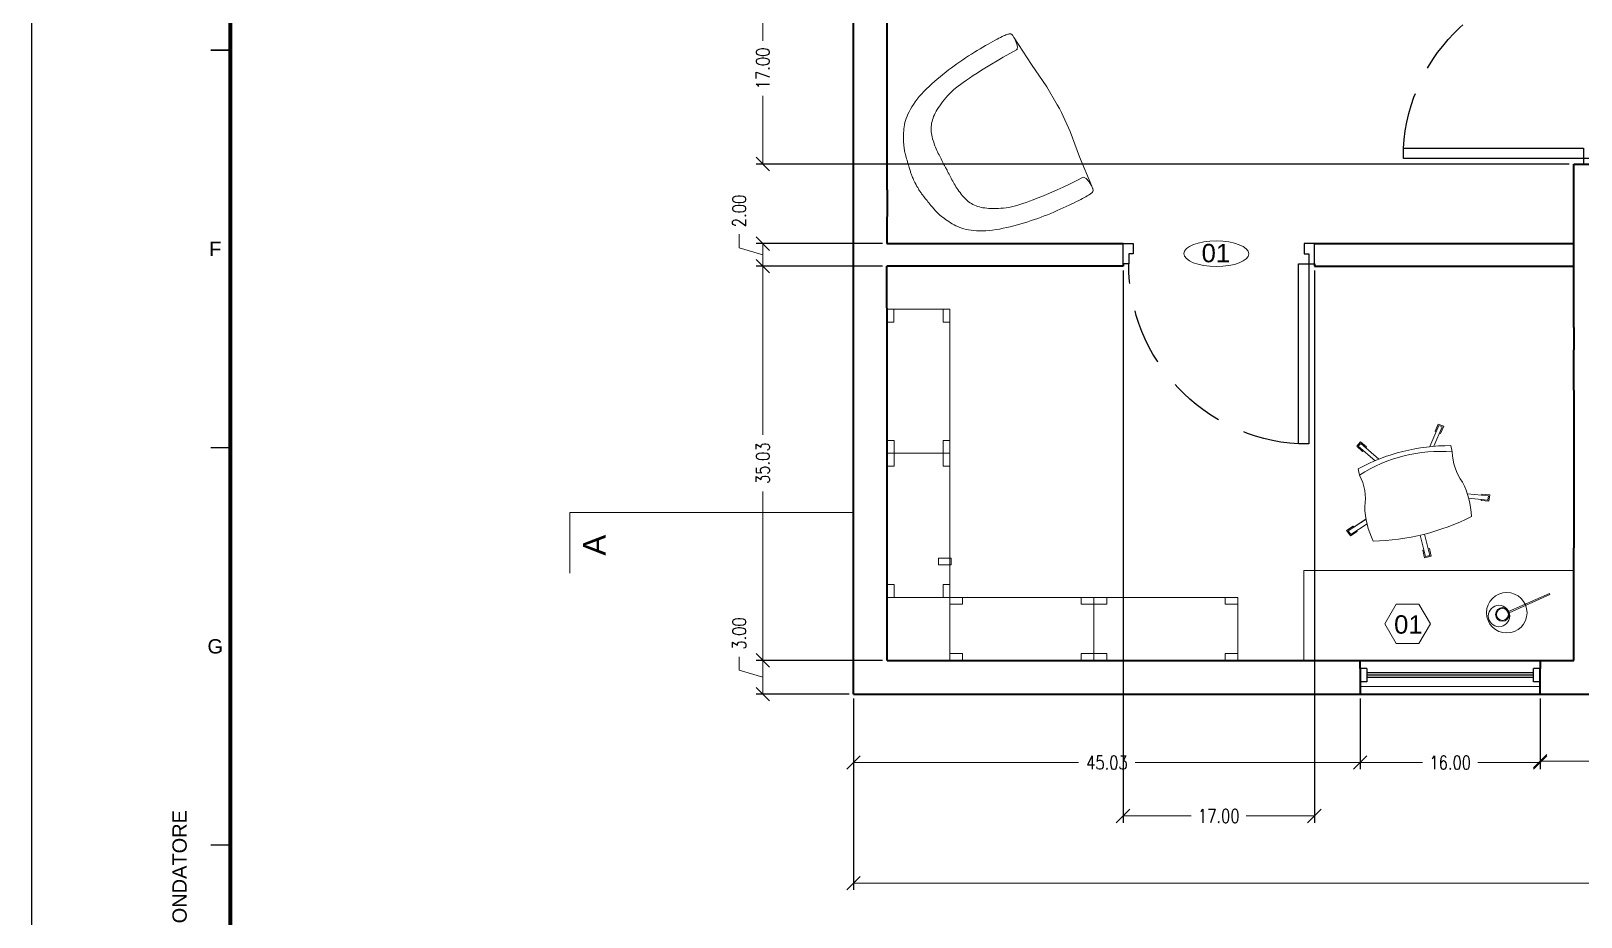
# Paper-space layout 'A000' of a CAD drawing. Header units: metres, sheet in millimetres. Extents: x -6 to 588, y -18 to 402.
# Drawn here: x -5.9 to 131.9, y 124.1 to 202.9 of the extents above; entities that cross this region are included whole.
import ezdxf
from ezdxf.enums import TextEntityAlignment as Align

# ---------------------------------------------------------------- set-up
doc = ezdxf.new("R2010")
doc.units = ezdxf.units.M
doc.header["$MEASUREMENT"] = 0
doc.linetypes.add('HIDDEN', pattern=[0.375, 0.25, -0.125])
doc.layers.get('DEFPOINTS').update_dxf_attribs({"color": 210})
for name, color, linetype, lineweight in [('A-ANNO-DIMS', 3, 'Continuous', 18), ('A-ANNO-SYMB', 3, 'Continuous', 18), ('A-ANNO-TEXT', 3, 'Continuous', 18), ('A-DOOR-FULL', 4, 'Continuous', 25), ('A-FURN', 8, 'Continuous', 18), ('A-GLAZ-FULL', 4, 'Continuous', 25), ('A-WALL-FULL-EXTR', 7, 'Continuous', 35), ('A-WALL-FULL-INTR', 7, 'Continuous', 35)]:
    doc.layers.add(name, color=color, linetype=linetype, lineweight=lineweight)
doc.layers.add('G-ANNO-NPLT', color=210, linetype='Continuous', plot=False)
doc.layers.add('G-ANNO-TEXT', color=3, linetype='Continuous')
doc.layers.add('G-ANNO-TTLB', color=3, linetype='Continuous')
doc.styles.add('ARIAL', font='arial.ttf')
doc.styles.add('E-ROMANS', font='romans.shx', dxfattribs={"width": 0.8})
doc.styles.get("Standard").update_dxf_attribs({"font": 'arial.ttf'})
doc.dimstyles.new('E-0100_ARW_18', dxfattribs={"dimscale": 0.001, "dimtxt": 180, "dimasz": 180, "dimexe": 90, "dimexo": 60, "dimgap": 90, "dimtad": 0, "dimzin": 0, "dimdsep": 46, "dimtxsty": 'E-ROMANS', "dimblk": 'OPEN90', "dimcen": 90, "dimclrd": 256, "dimclre": 256, "dimclrt": 256, "dimadec": 0, "dimazin": 0, "dimtfac": 1, "dimtmove": 1, "dimatfit": 3, "dimldrblk": 'OPEN90', "dimfxl": 1, "dimtfill": 1, "dimtolj": 1, "dimtzin": 0, "dimarcsym": 0})

# ---------------------------------------------------------------- blocks, each defined once
blk = doc.blocks.new('A1_GRID_LAYOUT')
at = {"layer": 'G-ANNO-NPLT', "const_width": 0.18}
blk.add_lwpolyline([(0, 0), (0, 594)], dxfattribs=at)
at = {"layer": 'G-ANNO-TTLB', "const_width": 0.5, "flags": 128}
blk.add_lwpolyline([(25, 584), (25, 10), (831, 10), (831, 584)], close=True, dxfattribs=at)
at = {"layer": 'G-ANNO-TTLB', "const_width": 0.18, "flags": 128}
for points in [[(25, 310), (22.5, 310)], [(25, 260), (22.5, 260)], [(25, 210), (22.5, 210)]]:
    blk.add_lwpolyline(points, dxfattribs=at)
at = {"layer": 'G-ANNO-TEXT', "style": 'ARIAL'}
for s, p in [('F', (23.09, 285)), ('G', (23.09, 235))]:
    blk.add_text(s, height=1.8, dxfattribs=at).set_placement(p, align=Align.MIDDLE_CENTER)
at = {"layer": 'G-ANNO-TEXT', "insert": (17.7, 9.95), "char_height": 1.8, "attachment_point": 1, "rotation": 90, "style": 'ARIAL'}
blk.add_mtext_dynamic_manual_height_columns('DIRECTORY: C:\\\\USERS\\\\GIULIA\\\\DESKTOP\\\\PROF FERRARA\\\\MO-S_3\\\\STAMPA\\\\PIANTAPROSPETTI.DWG | PLOTTED ON: 11/04/2017 03:56:14 | BY USER: GIULIA MONDATORE', width=412.209, gutter_width=9, heights=[0], dxfattribs=at)
blk = doc.blocks.new('DOOR-80')
for points in [[(-0.07, 0.89), (-0.07, 0.09), (-0.025, 0.09), (-0.025, 0.89), (-0.07, 0.89)], [(-0.825, 0.09), (-0.85, 0.09), (-0.85, 0), (-0.805, 0), (-0.805, 0.045), (-0.825, 0.045), (-0.825, 0.09)], [(-0.025, 0.09), (0, 0.09), (0, 0), (-0.045, 0), (-0.045, 0.045), (-0.025, 0.045), (-0.025, 0.09)]]:
    blk.add_lwpolyline(points)
at = {"linetype": 'HIDDEN'}
blk.add_arc((-0.0227, 0.0891), 0.8023, 93.38109, 179.93414, dxfattribs=at)
blk = doc.blocks.new('_Oblique')
at = {"color": 0, "linetype": 'ByBlock', "lineweight": -2}
blk.add_line((-0.5, -0.5), (0.5, 0.5), dxfattribs=at)
blk = doc.blocks.new('*D47')
at = {"layer": 'A-ANNO-DIMS', "lineweight": -2, "transparency": 16777216}
for p, q in [((128.26, 143.54), (128.26, 137.38)), ((163.12, 143.54), (163.12, 137.38))]:
    blk.add_line(p, q, dxfattribs=at)
at = {"layer": 'A-ANNO-DIMS', "transparency": 16777216}
for p, q in [((128.26, 137.98), (143.17, 137.98)), ((163.12, 137.98), (148.21, 137.98))]:
    blk.add_line(p, q, dxfattribs=at)
at = {"layer": 'DEFPOINTS', "color": 0, "transparency": 16777216}
for p in [(128.26, 143.94), (163.12, 143.94), (128.26, 137.98)]:
    blk.add_point(p, dxfattribs=at)
at = {"layer": 'A-ANNO-DIMS', "transparency": 16777216, "xscale": 1.2, "yscale": 1.2, "zscale": 1.2, "rotation": 180}
blk.add_blockref('_Oblique', (128.26, 137.98), dxfattribs=at)
at = {"layer": 'A-ANNO-DIMS', "transparency": 16777216, "xscale": 1.2, "yscale": 1.2, "zscale": 1.2}
blk.add_blockref('_Oblique', (163.12, 137.98), dxfattribs=at)
at = {"layer": 'A-ANNO-DIMS', "transparency": 16777216, "insert": (145.69, 137.98), "char_height": 1.2, "attachment_point": 5, "style": 'E-ROMANS', "bg_fill": 3, "box_fill_scale": 1.25, "bg_fill_color": 256, "bg_fill_true_color": 13158600, "bg_fill_transparency": 0}
blk.add_mtext('\\A1;34.85', dxfattribs=at)
blk = doc.blocks.new('_Open90')
at = {"color": 0, "linetype": 'ByBlock', "lineweight": -2}
for p, q in [((0, 0), (-1, 0)), ((-0.5, 0.5), (0, 0)), ((0, 0), (-0.5, -0.5))]:
    blk.add_line(p, q, dxfattribs=at)
blk = doc.blocks.new('*D48')
at = {"layer": 'A-ANNO-DIMS', "lineweight": -2, "transparency": 16777216}
for p, q in [((112.26, 143.54), (112.26, 137.26)), ((128.26, 143.54), (128.26, 137.26))]:
    blk.add_line(p, q, dxfattribs=at)
at = {"layer": 'A-ANNO-DIMS', "transparency": 16777216}
for p, q in [((112.26, 137.86), (117.81, 137.86)), ((128.26, 137.86), (122.72, 137.86))]:
    blk.add_line(p, q, dxfattribs=at)
at = {"layer": 'DEFPOINTS', "color": 0, "transparency": 16777216}
for p in [(112.26, 143.94), (128.26, 143.94), (112.26, 137.86)]:
    blk.add_point(p, dxfattribs=at)
at = {"layer": 'A-ANNO-DIMS', "transparency": 16777216, "xscale": 1.2, "yscale": 1.2, "zscale": 1.2, "rotation": 180}
blk.add_blockref('_Oblique', (112.26, 137.86), dxfattribs=at)
at = {"layer": 'A-ANNO-DIMS', "transparency": 16777216, "xscale": 1.2, "yscale": 1.2, "zscale": 1.2}
blk.add_blockref('_Oblique', (128.26, 137.86), dxfattribs=at)
at = {"layer": 'A-ANNO-DIMS', "transparency": 16777216, "insert": (120.26, 137.86), "char_height": 1.2, "attachment_point": 5, "style": 'E-ROMANS', "bg_fill": 3, "box_fill_scale": 1.25, "bg_fill_color": 256, "bg_fill_true_color": 13158600, "bg_fill_transparency": 0}
blk.add_mtext('\\A1;16.00', dxfattribs=at)
blk = doc.blocks.new('*D49')
at = {"layer": 'A-ANNO-DIMS', "lineweight": -2, "transparency": 16777216}
for p, q in [((67.24, 143.54), (67.24, 137.26)), ((112.26, 143.54), (112.26, 137.26))]:
    blk.add_line(p, q, dxfattribs=at)
at = {"layer": 'A-ANNO-DIMS', "transparency": 16777216}
for p, q in [((67.24, 137.86), (87.23, 137.86)), ((112.26, 137.86), (92.27, 137.86))]:
    blk.add_line(p, q, dxfattribs=at)
at = {"layer": 'DEFPOINTS', "color": 0, "transparency": 16777216}
for p in [(67.24, 143.94), (112.26, 143.94), (67.24, 137.86)]:
    blk.add_point(p, dxfattribs=at)
at = {"layer": 'A-ANNO-DIMS', "transparency": 16777216, "xscale": 1.2, "yscale": 1.2, "zscale": 1.2, "rotation": 180}
blk.add_blockref('_Oblique', (67.24, 137.86), dxfattribs=at)
at = {"layer": 'A-ANNO-DIMS', "transparency": 16777216, "xscale": 1.2, "yscale": 1.2, "zscale": 1.2}
blk.add_blockref('_Oblique', (112.26, 137.86), dxfattribs=at)
at = {"layer": 'A-ANNO-DIMS', "transparency": 16777216, "insert": (89.75, 137.86), "char_height": 1.2, "attachment_point": 5, "style": 'E-ROMANS', "bg_fill": 3, "box_fill_scale": 1.25, "bg_fill_color": 256, "bg_fill_true_color": 13158600, "bg_fill_transparency": 0}
blk.add_mtext('\\A1;45.03', dxfattribs=at)
blk = doc.blocks.new('*D50')
at = {"layer": 'A-ANNO-DIMS', "lineweight": -2, "transparency": 16777216}
for p, q in [((69.81, 181.97), (58.58, 181.97)), ((69.81, 146.94), (58.58, 146.94))]:
    blk.add_line(p, q, dxfattribs=at)
at = {"layer": 'A-ANNO-DIMS', "transparency": 16777216}
for p, q in [((59.18, 181.97), (59.18, 166.98)), ((59.18, 146.94), (59.18, 161.94))]:
    blk.add_line(p, q, dxfattribs=at)
at = {"layer": 'DEFPOINTS', "color": 0, "transparency": 16777216}
for p in [(70.21, 181.97), (59.18, 146.94), (70.21, 146.94)]:
    blk.add_point(p, dxfattribs=at)
at = {"layer": 'A-ANNO-DIMS', "transparency": 16777216, "xscale": 1.2, "yscale": 1.2, "zscale": 1.2}
for p, rotation in [((59.18, 181.97), 90), ((59.18, 146.94), 270)]:
    blk.add_blockref('_Oblique', p, dxfattribs=dict(at, rotation=rotation))
at = {"layer": 'A-ANNO-DIMS', "transparency": 16777216, "insert": (59.18, 164.46), "char_height": 1.2, "attachment_point": 5, "rotation": 90, "style": 'E-ROMANS', "bg_fill": 3, "box_fill_scale": 1.25, "bg_fill_color": 256, "bg_fill_true_color": 13158600, "bg_fill_transparency": 0}
blk.add_mtext('\\A1;35.03', dxfattribs=at)
blk = doc.blocks.new('*D51')
at = {"layer": 'A-ANNO-DIMS', "transparency": 16777216}
for p, q in [((57.08, 183.6), (57.08, 184.8)), ((59.18, 182.97), (57.08, 183.6)), ((59.18, 183.97), (59.18, 181.97))]:
    blk.add_line(p, q, dxfattribs=at)
at = {"layer": 'A-ANNO-DIMS', "lineweight": -2, "transparency": 16777216}
for p, q in [((69.81, 183.97), (58.58, 183.97)), ((69.81, 181.97), (58.58, 181.97))]:
    blk.add_line(p, q, dxfattribs=at)
at = {"layer": 'DEFPOINTS', "color": 0, "transparency": 16777216}
for p in [(70.21, 183.97), (59.18, 181.97), (70.21, 181.97)]:
    blk.add_point(p, dxfattribs=at)
at = {"layer": 'A-ANNO-DIMS', "transparency": 16777216, "xscale": 1.2, "yscale": 1.2, "zscale": 1.2, "rotation": 270}
blk.add_blockref('_Oblique', (59.18, 181.97), dxfattribs=at)
at = {"layer": 'A-ANNO-DIMS', "transparency": 16777216, "insert": (57.08, 186.87), "char_height": 1.2, "attachment_point": 5, "rotation": 90, "style": 'E-ROMANS', "bg_fill": 3, "box_fill_scale": 1.25, "bg_fill_color": 256, "bg_fill_true_color": 13158600, "bg_fill_transparency": 0}
blk.add_mtext('\\A1;2.00', dxfattribs=at)
at = {"layer": 'A-ANNO-DIMS', "transparency": 16777216, "xscale": 1.2, "yscale": 1.2, "zscale": 1.2, "rotation": 90}
blk.add_blockref('_Oblique', (59.18, 183.97), dxfattribs=at)
blk = doc.blocks.new('*D52')
at = {"layer": 'A-ANNO-DIMS', "transparency": 16777216}
for p, q in [((57.08, 146.07), (57.08, 147.27)), ((59.18, 145.44), (57.08, 146.07)), ((59.18, 143.94), (59.18, 146.94))]:
    blk.add_line(p, q, dxfattribs=at)
at = {"layer": 'A-ANNO-DIMS', "lineweight": -2, "transparency": 16777216}
for p, q in [((66.84, 146.94), (58.58, 146.94)), ((66.84, 143.94), (58.58, 143.94))]:
    blk.add_line(p, q, dxfattribs=at)
at = {"layer": 'DEFPOINTS', "color": 0, "transparency": 16777216}
for p in [(59.18, 146.94), (67.24, 146.94), (67.24, 143.94)]:
    blk.add_point(p, dxfattribs=at)
at = {"layer": 'A-ANNO-DIMS', "transparency": 16777216, "xscale": 1.2, "yscale": 1.2, "zscale": 1.2, "rotation": 270}
blk.add_blockref('_Oblique', (59.18, 143.94), dxfattribs=at)
at = {"layer": 'A-ANNO-DIMS', "transparency": 16777216, "insert": (57.08, 149.33), "char_height": 1.2, "attachment_point": 5, "rotation": 90, "style": 'E-ROMANS', "bg_fill": 3, "box_fill_scale": 1.25, "bg_fill_color": 256, "bg_fill_true_color": 13158600, "bg_fill_transparency": 0}
blk.add_mtext('\\A1;3.00', dxfattribs=at)
at = {"layer": 'A-ANNO-DIMS', "transparency": 16777216, "xscale": 1.2, "yscale": 1.2, "zscale": 1.2, "rotation": 90}
blk.add_blockref('_Oblique', (59.18, 146.94), dxfattribs=at)
blk = doc.blocks.new('*D65')
at = {"layer": 'A-ANNO-DIMS', "lineweight": -2, "transparency": 16777216}
for p, q in [((130.84, 208.04), (58.58, 208.04)), ((130.84, 191.04), (58.58, 191.04))]:
    blk.add_line(p, q, dxfattribs=at)
at = {"layer": 'A-ANNO-DIMS', "transparency": 16777216}
for p, q in [((59.18, 208.04), (59.18, 201.99)), ((59.18, 191.04), (59.18, 197.09))]:
    blk.add_line(p, q, dxfattribs=at)
at = {"layer": 'DEFPOINTS', "color": 0, "transparency": 16777216}
for p in [(131.24, 208.04), (59.18, 191.04), (131.24, 191.04)]:
    blk.add_point(p, dxfattribs=at)
at = {"layer": 'A-ANNO-DIMS', "transparency": 16777216, "xscale": 1.2, "yscale": 1.2, "zscale": 1.2}
for p, rotation in [((59.18, 208.04), 90), ((59.18, 191.04), 270)]:
    blk.add_blockref('_Oblique', p, dxfattribs=dict(at, rotation=rotation))
at = {"layer": 'A-ANNO-DIMS', "transparency": 16777216, "insert": (59.18, 199.54), "char_height": 1.2, "attachment_point": 5, "rotation": 90, "style": 'E-ROMANS', "bg_fill": 3, "box_fill_scale": 1.25, "bg_fill_color": 256, "bg_fill_true_color": 13158600, "bg_fill_transparency": 0}
blk.add_mtext('\\A1;17.00', dxfattribs=at)
blk = doc.blocks.new('*D66')
at = {"layer": 'A-ANNO-DIMS', "lineweight": -2, "transparency": 16777216}
for p, q in [((91.19, 181.57), (91.19, 132.52)), ((108.19, 181.57), (108.19, 132.52))]:
    blk.add_line(p, q, dxfattribs=at)
at = {"layer": 'A-ANNO-DIMS', "transparency": 16777216}
for p, q in [((91.19, 133.12), (97.24, 133.12)), ((108.19, 133.12), (102.14, 133.12))]:
    blk.add_line(p, q, dxfattribs=at)
at = {"layer": 'DEFPOINTS', "color": 0, "transparency": 16777216}
for p in [(91.19, 181.97), (108.19, 181.97), (91.19, 133.12)]:
    blk.add_point(p, dxfattribs=at)
at = {"layer": 'A-ANNO-DIMS', "transparency": 16777216, "xscale": 1.2, "yscale": 1.2, "zscale": 1.2, "rotation": 180}
blk.add_blockref('_Oblique', (91.19, 133.12), dxfattribs=at)
at = {"layer": 'A-ANNO-DIMS', "transparency": 16777216, "xscale": 1.2, "yscale": 1.2, "zscale": 1.2}
blk.add_blockref('_Oblique', (108.19, 133.12), dxfattribs=at)
at = {"layer": 'A-ANNO-DIMS', "transparency": 16777216, "insert": (99.69, 133.12), "char_height": 1.2, "attachment_point": 5, "style": 'E-ROMANS', "bg_fill": 3, "box_fill_scale": 1.25, "bg_fill_color": 256, "bg_fill_true_color": 13158600, "bg_fill_transparency": 0}
blk.add_mtext('\\A1;17.00', dxfattribs=at)
blk = doc.blocks.new('*D67')
at = {"layer": 'A-ANNO-DIMS', "lineweight": -2, "transparency": 16777216}
for p, q in [((67.24, 143.54), (67.24, 126.54)), ((262.24, 143.54), (262.24, 126.54))]:
    blk.add_line(p, q, dxfattribs=at)
at = {"layer": 'A-ANNO-DIMS', "transparency": 16777216}
for p, q in [((67.24, 127.14), (161.83, 127.14)), ((262.24, 127.14), (167.65, 127.14))]:
    blk.add_line(p, q, dxfattribs=at)
at = {"layer": 'DEFPOINTS', "color": 0, "transparency": 16777216}
for p in [(67.24, 143.94), (262.24, 143.94), (67.24, 127.14)]:
    blk.add_point(p, dxfattribs=at)
at = {"layer": 'A-ANNO-DIMS', "transparency": 16777216, "xscale": 1.2, "yscale": 1.2, "zscale": 1.2, "rotation": 180}
blk.add_blockref('_Oblique', (67.24, 127.14), dxfattribs=at)
at = {"layer": 'A-ANNO-DIMS', "transparency": 16777216, "xscale": 1.2, "yscale": 1.2, "zscale": 1.2}
blk.add_blockref('_Oblique', (262.24, 127.14), dxfattribs=at)
at = {"layer": 'A-ANNO-DIMS', "transparency": 16777216, "insert": (164.74, 127.14), "char_height": 1.2, "attachment_point": 5, "style": 'E-ROMANS', "bg_fill": 3, "box_fill_scale": 1.25, "bg_fill_color": 256, "bg_fill_true_color": 13158600, "bg_fill_transparency": 0}
blk.add_mtext('\\A1;195.00', dxfattribs=at)

psp = doc.layouts.new('A000')

# ---------------------------------------------------------------- linework, layer by layer
at = {"layer": 'A-ANNO-SYMB', "color": 7}
psp.add_lwpolyline([(118.496, 150.195), (117.485, 151.945), (115.463, 151.945), (114.453, 150.195), (115.463, 148.444), (117.485, 148.444)], close=True, dxfattribs=at)
at = {"layer": 'A-ANNO-TEXT'}
for p, q in [((46.018, 160.091), (42.018, 160.091)), ((42.018, 156.091), (42.018, 160.091)), ((46.018, 160.091), (67.238, 160.091)), ((42.018, 156.091), (42.018, 155.091)), ((42.018, 155.091), (42.018, 154.691))]:
    psp.add_line(p, q, dxfattribs=at)
at = {"layer": 'A-FURN'}
for p, q in [((70.192, 178.141), (75.792, 178.141)), ((70.824, 178.141), (70.224, 178.141)), ((70.824, 177.001), (70.824, 178.141)), ((75.792, 178.141), (75.192, 178.141)), ((75.192, 178.141), (75.192, 177.001)), ((75.792, 178.141), (75.792, 165.341)), ((75.792, 177.001), (75.792, 178.141)), ((70.224, 177.001), (70.824, 177.001)), ((75.192, 177.001), (75.792, 177.001)), ((70.238, 174.531), (70.238, 174.531)), ((119.255, 167.81), (118.456, 165.932)), ((118.817, 165.965), (119.55, 167.69)), ((119.201, 167.94), (118.927, 167.294)), ((118.927, 167.294), (119.02, 167.258)), ((119.682, 167.744), (119.201, 167.94)), ((119.55, 167.69), (119.255, 167.81)), ((119.317, 167.142), (119.411, 167.106)), ((119.411, 167.106), (119.682, 167.744)), ((70.838, 166.481), (70.238, 166.481)), ((70.238, 165.341), (75.792, 165.341)), ((70.838, 165.341), (70.238, 165.341)), ((70.238, 165.341), (70.838, 165.341)), ((70.838, 165.341), (70.838, 166.481)), ((70.838, 164.201), (70.838, 165.341)), ((75.792, 166.481), (75.192, 166.481)), ((75.192, 166.481), (75.192, 165.341)), ((75.192, 165.341), (75.792, 165.341)), ((75.792, 165.341), (75.192, 165.341)), ((75.192, 165.341), (75.192, 164.201)), ((75.792, 165.341), (75.192, 165.341)), ((75.192, 165.341), (75.192, 164.201)), ((75.792, 165.341), (75.792, 166.481)), ((75.792, 165.341), (75.792, 152.541)), ((75.792, 164.201), (75.792, 165.341)), ((75.792, 164.201), (75.792, 165.341)), ((112.302, 166.362), (111.952, 165.966)), ((112.48, 165.506), (111.952, 165.966)), ((112.311, 166.221), (112.094, 165.975)), ((113.577, 164.684), (112.094, 165.975)), ((112.83, 165.902), (112.302, 166.362)), ((112.311, 166.221), (113.917, 164.823)), ((112.546, 165.581), (112.48, 165.506)), ((112.83, 165.902), (112.764, 165.827)), ((120.308, 166.022), (120.448, 165.461)), ((70.238, 164.201), (70.838, 164.201)), ((75.192, 164.201), (75.792, 164.201)), ((75.192, 164.201), (75.792, 164.201)), ((112.067, 163.96), (112.207, 163.4)), ((121.796, 161.731), (123.668, 161.565)), ((123.668, 161.565), (121.796, 161.731)), ((121.893, 161.343), (123.616, 161.19)), ((123.616, 161.19), (121.893, 161.343)), ((123.018, 161.243), (123.004, 161.144)), ((123.084, 161.717), (123.07, 161.618)), ((123.781, 161.656), (123.084, 161.717)), ((123.668, 161.565), (123.616, 161.19)), ((123.781, 161.656), (123.701, 161.083)), ((123.701, 161.083), (123.004, 161.144)), ((111.645, 158.855), (111.059, 158.472)), ((111.059, 158.472), (111.399, 158.005)), ((111.201, 158.446), (112.784, 159.48)), ((112.775, 159.474), (111.201, 158.446)), ((111.201, 158.446), (111.424, 158.14)), ((112.867, 159.083), (111.424, 158.14)), ((111.424, 158.14), (112.867, 159.083)), ((111.645, 158.855), (111.704, 158.774)), ((111.926, 158.468), (111.985, 158.387)), ((111.985, 158.387), (111.399, 158.005)), ((118.056, 156.162), (117.581, 158.061)), ((118.46, 156.263), (117.986, 158.159)), ((75.92, 156.021), (74.78, 156.021)), ((74.78, 156.021), (74.78, 155.421)), ((75.92, 155.421), (75.92, 156.021)), ((117.91, 156.744), (117.813, 156.72)), ((117.813, 156.72), (117.983, 156.041)), ((118.582, 156.191), (117.983, 156.041)), ((118.46, 156.263), (118.056, 156.162)), ((118.412, 156.87), (118.315, 156.845)), ((118.412, 156.87), (118.582, 156.191)), ((74.78, 155.421), (75.92, 155.421)), ((107.238, 146.941), (107.238, 154.941)), ((107.238, 154.941), (131.238, 154.941)), ((70.838, 153.681), (70.238, 153.681)), ((70.838, 152.541), (70.838, 153.681)), ((75.792, 153.681), (75.192, 153.681)), ((75.192, 153.681), (75.192, 152.541)), ((75.792, 152.541), (75.792, 153.681)), ((125.453, 151.269), (129.079, 152.897)), ((129.079, 152.897), (129.12, 152.805)), ((75.792, 152.541), (70.238, 152.541)), ((70.238, 152.541), (71.378, 152.541)), ((70.238, 152.541), (71.378, 152.541)), ((70.238, 152.541), (70.838, 152.541)), ((75.792, 152.541), (74.652, 152.541)), ((75.792, 152.541), (74.652, 152.541)), ((75.192, 152.541), (75.792, 152.541)), ((75.792, 146.941), (75.792, 152.541)), ((75.792, 152.541), (88.592, 152.541)), ((75.792, 146.941), (75.792, 152.541)), ((75.792, 152.541), (88.592, 152.541)), ((76.932, 152.541), (75.792, 152.541)), ((75.792, 152.541), (75.792, 151.941)), ((75.792, 151.941), (76.932, 151.941)), ((76.932, 151.941), (76.932, 152.541)), ((88.592, 152.541), (87.452, 152.541)), ((87.452, 152.541), (87.452, 151.941)), ((88.592, 152.541), (87.452, 152.541)), ((87.452, 152.541), (87.452, 151.941)), ((87.452, 151.941), (88.592, 151.941)), ((87.452, 151.941), (88.592, 151.941)), ((88.592, 146.941), (88.592, 152.541)), ((88.592, 152.541), (101.392, 152.541)), ((88.592, 152.541), (88.592, 146.941)), ((88.592, 152.541), (88.592, 146.941)), ((89.732, 152.541), (88.592, 152.541)), ((88.592, 152.541), (88.592, 151.941)), ((88.592, 151.941), (88.592, 152.541)), ((88.592, 151.941), (88.592, 152.541)), ((88.592, 151.941), (89.732, 151.941)), ((89.732, 151.941), (89.732, 152.541)), ((101.392, 152.541), (100.252, 152.541)), ((100.252, 152.541), (100.252, 151.941)), ((101.392, 152.541), (100.252, 152.541)), ((100.252, 152.541), (100.252, 151.941)), ((100.252, 151.941), (101.392, 151.941)), ((100.252, 151.941), (101.392, 151.941)), ((101.392, 152.541), (101.392, 146.941)), ((101.392, 151.941), (101.392, 152.541)), ((101.392, 151.941), (101.392, 152.541)), ((125.494, 151.178), (129.12, 152.805)), ((125.453, 151.269), (125.494, 151.178)), ((76.932, 147.541), (75.792, 147.541)), ((75.792, 147.541), (75.792, 146.941)), ((76.932, 147.541), (75.792, 147.541)), ((75.792, 147.541), (75.792, 146.941)), ((76.932, 146.941), (76.932, 147.541)), ((76.932, 146.941), (76.932, 147.541)), ((88.592, 147.541), (87.452, 147.541)), ((87.452, 147.541), (87.452, 146.941)), ((88.592, 147.541), (87.452, 147.541)), ((87.452, 147.541), (87.452, 146.941)), ((89.732, 147.541), (88.592, 147.541)), ((88.592, 147.541), (88.592, 146.941)), ((89.732, 147.541), (88.592, 147.541)), ((88.592, 147.541), (88.592, 146.941)), ((88.592, 146.941), (88.592, 147.541)), ((88.592, 146.941), (88.592, 147.541)), ((89.732, 146.941), (89.732, 147.541)), ((89.732, 146.941), (89.732, 147.541)), ((101.392, 147.541), (100.252, 147.541)), ((100.252, 147.541), (100.252, 146.941)), ((101.392, 147.541), (100.252, 147.541)), ((100.252, 147.541), (100.252, 146.941)), ((101.392, 146.941), (101.392, 147.541)), ((101.392, 146.941), (101.392, 147.541)), ((80.438, 146.941), (70.238, 146.941)), ((75.792, 146.941), (76.932, 146.941)), ((75.792, 146.941), (76.932, 146.941)), ((87.452, 146.941), (88.592, 146.941)), ((87.452, 146.941), (88.592, 146.941)), ((88.592, 146.941), (89.732, 146.941)), ((88.592, 146.941), (89.732, 146.941)), ((100.252, 146.941), (101.392, 146.941)), ((100.252, 146.941), (101.392, 146.941)), ((128.264, 146.228), (128.264, 146.616)), ((128.264, 146.616), (128.264, 146.616)), ((128.264, 146.228), (128.264, 145.028)), ((128.264, 144.628), (112.264, 144.628)), ((128.264, 144.628), (112.264, 144.628))]:
    psp.add_line(p, q, dxfattribs=at)
for points in [[(72.771, 189.25), (72.696, 189.394), (72.632, 189.525), (72.576, 189.642), (72.527, 189.748), (72.485, 189.844), (72.449, 189.932), (72.417, 190.014), (72.388, 190.09), (72.361, 190.164), (72.336, 190.235), (72.311, 190.308), (72.287, 190.382), (72.262, 190.461), (72.236, 190.546), (72.208, 190.638), (72.178, 190.741), (72.144, 190.854), (72.108, 190.976), (72.071, 191.105), (72.032, 191.238), (71.993, 191.372), (71.956, 191.505), (71.919, 191.635), (71.885, 191.758), (71.853, 191.872), (71.825, 191.981), (71.799, 192.086), (71.776, 192.191), (71.756, 192.297), (71.738, 192.408), (71.722, 192.527), (71.708, 192.657), (71.697, 192.798), (71.687, 192.951), (71.681, 193.113), (71.677, 193.283), (71.677, 193.458), (71.681, 193.637), (71.688, 193.818), (71.7, 193.999), (71.717, 194.179), (71.74, 194.359), (71.77, 194.539), (71.808, 194.72), (71.857, 194.905), (71.917, 195.093), (71.989, 195.287), (72.075, 195.487), (72.176, 195.693), (72.292, 195.907), (72.423, 196.125), (72.567, 196.347), (72.726, 196.573), (72.898, 196.801), (73.083, 197.03), (73.282, 197.258), (73.493, 197.486), (73.715, 197.712), (73.946, 197.936), (74.184, 198.158), (74.429, 198.376), (74.677, 198.59), (74.928, 198.8), (75.179, 199.005), (75.429, 199.204), (75.679, 199.399), (75.929, 199.589), (76.179, 199.774), (76.43, 199.956), (76.683, 200.134), (76.938, 200.309), (77.195, 200.481), (77.456, 200.651), (77.717, 200.818), (77.978, 200.98), (78.237, 201.138), (78.491, 201.29), (78.738, 201.435), (78.977, 201.574), (79.205, 201.704), (79.422, 201.826), (79.626, 201.938), (79.817, 202.042), (79.995, 202.137), (80.16, 202.223), (80.311, 202.3), (80.449, 202.368), (80.574, 202.427), (80.684, 202.477), (80.782, 202.519), (80.868, 202.552), (80.944, 202.578), (81.011, 202.596), (81.071, 202.607), (81.123, 202.611), (81.171, 202.608), (81.214, 202.6), (81.253, 202.585), (81.29, 202.563), (81.325, 202.536), (81.359, 202.501), (81.391, 202.46), (81.424, 202.412), (81.457, 202.357), (81.492, 202.295), (81.527, 202.228), (81.562, 202.155), (81.597, 202.08), (81.631, 202.001), (81.664, 201.921), (81.696, 201.842), (81.725, 201.763), (81.751, 201.686), (81.772, 201.611), (81.789, 201.538), (81.798, 201.466), (81.798, 201.395), (81.788, 201.325), (81.767, 201.255), (81.733, 201.185)], [(81.733, 201.185), (81.113, 200.854), (80.536, 200.534), (79.999, 200.225), (79.502, 199.929), (79.044, 199.646), (78.621, 199.379), (78.233, 199.129), (77.879, 198.896), (77.556, 198.681), (77.261, 198.482), (76.992, 198.297), (76.747, 198.121), (76.521, 197.952), (76.313, 197.787), (76.118, 197.623), (75.935, 197.457), (75.761, 197.287), (75.596, 197.113), (75.439, 196.936), (75.291, 196.758), (75.151, 196.58), (75.021, 196.403), (74.899, 196.228), (74.786, 196.058), (74.682, 195.892), (74.588, 195.731), (74.502, 195.573), (74.426, 195.419), (74.358, 195.267), (74.3, 195.117), (74.25, 194.968), (74.21, 194.82), (74.178, 194.671), (74.156, 194.522), (74.142, 194.373), (74.136, 194.223), (74.138, 194.072), (74.149, 193.919), (74.167, 193.766), (74.193, 193.61), (74.226, 193.454), (74.266, 193.296), (74.311, 193.138), (74.361, 192.981), (74.415, 192.827), (74.472, 192.675), (74.531, 192.528), (74.591, 192.385), (74.651, 192.247), (74.711, 192.115), (74.772, 191.986), (74.834, 191.86), (74.896, 191.737), (74.958, 191.614), (75.021, 191.492), (75.085, 191.369), (75.15, 191.244), (75.213, 191.122), (75.273, 191.006), (75.328, 190.9), (75.376, 190.808), (75.415, 190.734), (75.444, 190.681), (75.46, 190.654)], [(81.509, 202.262), (83.044, 199.882), (84.4, 197.915), (85.343, 196.308), (85.527, 195.963)], [(88.401, 189.067), (87.325, 191.686), (86.485, 193.923), (85.705, 195.615), (85.527, 195.963)], [(87.645, 189.866), (87.019, 189.546), (86.426, 189.255), (85.866, 188.991), (85.339, 188.753), (84.845, 188.538), (84.385, 188.343), (83.957, 188.168), (83.564, 188.01), (83.203, 187.868), (82.872, 187.74), (82.566, 187.625), (82.281, 187.524), (82.014, 187.435), (81.759, 187.359), (81.514, 187.293), (81.273, 187.237), (81.034, 187.192), (80.796, 187.156), (80.561, 187.128), (80.33, 187.108), (80.105, 187.095), (79.885, 187.089), (79.672, 187.089), (79.468, 187.094), (79.272, 187.103), (79.086, 187.118), (78.908, 187.138), (78.738, 187.163), (78.574, 187.194), (78.418, 187.232), (78.267, 187.277), (78.122, 187.328), (77.983, 187.387), (77.847, 187.454), (77.717, 187.527), (77.59, 187.609), (77.468, 187.697), (77.349, 187.793), (77.233, 187.896), (77.12, 188.006), (77.011, 188.123), (76.904, 188.245), (76.8, 188.373), (76.7, 188.503), (76.604, 188.636), (76.512, 188.769), (76.425, 188.901), (76.341, 189.032), (76.263, 189.16), (76.189, 189.286), (76.118, 189.409), (76.05, 189.531), (75.984, 189.653), (75.919, 189.774), (75.855, 189.896), (75.79, 190.019), (75.725, 190.142), (75.661, 190.264), (75.6, 190.38), (75.545, 190.486), (75.497, 190.578), (75.458, 190.652), (75.431, 190.706), (75.418, 190.734)], [(72.729, 189.33), (72.805, 189.186), (72.875, 189.059), (72.939, 188.946), (72.998, 188.845), (73.054, 188.756), (73.105, 188.676), (73.154, 188.603), (73.2, 188.535), (73.245, 188.471), (73.289, 188.41), (73.335, 188.348), (73.382, 188.286), (73.432, 188.221), (73.487, 188.151), (73.547, 188.075), (73.614, 187.991), (73.687, 187.899), (73.767, 187.8), (73.852, 187.695), (73.939, 187.588), (74.027, 187.479), (74.114, 187.372), (74.2, 187.268), (74.281, 187.17), (74.357, 187.079), (74.43, 186.993), (74.502, 186.912), (74.574, 186.833), (74.65, 186.756), (74.731, 186.677), (74.82, 186.596), (74.918, 186.511), (75.027, 186.421), (75.147, 186.326), (75.277, 186.228), (75.414, 186.128), (75.558, 186.028), (75.707, 185.928), (75.859, 185.831), (76.015, 185.737), (76.172, 185.648), (76.333, 185.564), (76.498, 185.486), (76.669, 185.414), (76.848, 185.349), (77.037, 185.29), (77.237, 185.239), (77.45, 185.196), (77.678, 185.16), (77.919, 185.134), (78.172, 185.116), (78.438, 185.108), (78.713, 185.109), (78.999, 185.12), (79.292, 185.141), (79.593, 185.173), (79.901, 185.216), (80.213, 185.269), (80.529, 185.331), (80.847, 185.4), (81.166, 185.476), (81.483, 185.558), (81.799, 185.644), (82.111, 185.733), (82.417, 185.824), (82.72, 185.918), (83.018, 186.014), (83.314, 186.113), (83.606, 186.216), (83.897, 186.321), (84.186, 186.431), (84.475, 186.544), (84.763, 186.66), (85.049, 186.78), (85.331, 186.901), (85.608, 187.023), (85.878, 187.145), (86.139, 187.265), (86.389, 187.382), (86.627, 187.495), (86.85, 187.603), (87.059, 187.706), (87.253, 187.803), (87.433, 187.895), (87.598, 187.982), (87.747, 188.062), (87.882, 188.136), (88.002, 188.204), (88.106, 188.266), (88.196, 188.323), (88.273, 188.375), (88.337, 188.422), (88.391, 188.467), (88.433, 188.51), (88.467, 188.55), (88.492, 188.591), (88.509, 188.631), (88.52, 188.672), (88.523, 188.715), (88.52, 188.759), (88.511, 188.806), (88.496, 188.857), (88.475, 188.911), (88.449, 188.97), (88.418, 189.033), (88.383, 189.1), (88.344, 189.171), (88.301, 189.243), (88.256, 189.316), (88.21, 189.388), (88.162, 189.46), (88.114, 189.528), (88.066, 189.594), (88.017, 189.654), (87.966, 189.709), (87.913, 189.758), (87.854, 189.799), (87.791, 189.831), (87.722, 189.854), (87.645, 189.866)]]:
    psp.add_lwpolyline(points, dxfattribs=at)
for centre, radius in [((125.285, 151.178), 1.8), ((124.595, 150.882), 0.95), ((124.902, 151.021), 0.604), ((124.902, 151.021), 0.529)]:
    psp.add_circle(centre, radius, dxfattribs=at)
for centre, radius, start, end in [((120.209, 148.918), 17.104, 89.66791, 118.42577), ((119.347, 152.361), 13.147, 85.19734, 122.89635), ((124.939, 165.497), 4.491, 180.45611, 217.1084), ((108.228, 161.316), 4.491, 350.98529, 27.63758), ((114.448, 159.377), 7.705, 2.52314, 26.27082), ((120.365, 160.858), 7.705, 181.82286, 205.57054), ((112.935, 177.989), 20.463, 271.34295, 296.75073)]:
    psp.add_arc(centre, radius, start, end, dxfattribs=at)
at = {"layer": 'A-GLAZ-FULL'}
for p, q in [((112.864, 146.228), (112.264, 146.228)), ((112.864, 146.228), (112.864, 145.028)), ((127.645, 146.228), (127.645, 145.028)), ((128.264, 146.228), (127.664, 146.228)), ((112.864, 145.028), (112.264, 145.028)), ((127.664, 145.828), (112.864, 145.828)), ((127.664, 145.628), (112.864, 145.628)), ((127.664, 145.428), (112.864, 145.428)), ((128.264, 145.028), (127.664, 145.028))]:
    psp.add_line(p, q, dxfattribs=at)
at = {"layer": 'A-WALL-FULL-EXTR'}
for p, q in [((67.238, 143.941), (67.238, 263.941)), ((70.238, 188.76), (70.238, 260.941)), ((131.238, 176.531), (131.238, 191.041)), ((70.238, 188.76), (70.209, 183.975)), ((70.209, 183.975), (91.188, 183.975)), ((108.188, 183.975), (131.238, 183.975)), ((70.238, 174.531), (70.209, 181.975)), ((91.188, 181.975), (70.209, 181.975)), ((91.188, 182.175), (91.188, 182.175)), ((91.188, 182.175), (91.188, 181.975)), ((108.188, 182.175), (108.188, 181.975)), ((108.188, 181.975), (131.238, 181.975)), ((131.238, 176.531), (131.238, 174.531)), ((70.238, 146.941), (70.238, 174.531)), ((131.238, 170.941), (131.238, 174.531)), ((131.238, 170.941), (131.238, 156.941)), ((131.238, 146.941), (131.238, 156.941)), ((70.238, 146.941), (131.238, 146.941)), ((112.264, 146.228), (112.264, 146.941)), ((112.264, 146.228), (112.264, 143.941)), ((128.264, 146.941), (128.264, 146.228)), ((128.264, 143.941), (128.264, 146.228)), ((67.238, 143.941), (70.238, 143.941)), ((70.238, 143.941), (163.238, 143.941))]:
    psp.add_line(p, q, dxfattribs=at)
at = {"layer": 'A-WALL-FULL-INTR'}
for p, q in [((131.238, 191.041), (134.238, 191.041)), ((131.238, 146.941), (131.238, 156.941)), ((70.238, 146.941), (131.238, 146.941))]:
    psp.add_line(p, q, dxfattribs=at)

# ---------------------------------------------------------------- block references
at = {"xscale": 0.7063020214030911, "yscale": 0.7063020214030911, "zscale": 0.7063020214030911}
psp.add_blockref('A1_GRID_LAYOUT', (-5.794, -17.793), dxfattribs=at)
at = {"layer": 'A-DOOR-FULL', "xscale": -20.00000000000038, "yscale": 20.00000000000038, "zscale": 20.00000000000038}
for p, rotation in [((133.901, 191.041), 90), ((108.188, 183.975), 180), ((108.188, 183.975), 180)]:
    psp.add_blockref('DOOR-80', p, dxfattribs=dict(at, rotation=rotation))

# ---------------------------------------------------------------- texts
at = {"layer": 'A-ANNO-SYMB', "color": 7, "style": 'ARIAL'}
psp.add_text('01', height=1.6321, rotation=359.83263, dxfattribs=at).set_placement((115.272, 149.317))
at = {"layer": 'A-ANNO-TEXT', "insert": (43.21, 158.109), "char_height": 2, "attachment_point": 3, "rotation": 90}
psp.add_mtext_dynamic_manual_height_columns('A', width=0.51526, gutter_width=12.5, heights=[0], dxfattribs=at)

# ---------------------------------------------------------------- next in the draw order: dimensions: what is measured, and where the dimension line sits
at = {"layer": 'A-ANNO-DIMS'}
for base, p1, p2, picture, middle in [((59.176, 191.041), (131.238, 208.041), (131.238, 191.041), '*D65', (59.176, 199.541)), ((59.176, 146.941), (70.209, 181.975), (70.209, 146.941), '*D50', (59.176, 164.458))]:
    dim = psp.add_linear_dim(base=base, p1=p1, p2=p2, angle=90, dimstyle='E-0100_ARW_18', override={"dimscale": 0.01, "dimtxt": 120, "dimasz": 120, "dimexe": 60, "dimexo": 40, "dimgap": 60, "dimblk": 'Oblique', "dimcen": 60, "dimlwd": 65535}, dxfattribs=at)
    dim.commit()
    dim.dimension.update_dxf_attribs({"geometry": picture, "text_midpoint": middle})
dim = psp.add_linear_dim(base=(128.264, 137.975), p1=(163.118, 143.941), p2=(128.264, 143.941), dimstyle='E-0100_ARW_18', override={"dimscale": 0.01, "dimtxt": 120, "dimasz": 120, "dimexe": 60, "dimexo": 40, "dimgap": 60, "dimblk": 'Oblique', "dimcen": 60, "dimlwd": 65535}, dxfattribs=at)
dim.commit()
dim.dimension.update_dxf_attribs({"geometry": '*D47', "text_midpoint": (145.691, 137.975)})

# ---------------------------------------------------------------- next in the draw order: dimensions: what is measured, and where the dimension line sits
dim = psp.add_linear_dim(base=(59.176, 181.975), p1=(70.209, 183.975), p2=(70.209, 181.975), angle=90, dimstyle='E-0100_ARW_18', override={"dimscale": 0.01, "dimtxt": 120, "dimasz": 120, "dimexe": 60, "dimexo": 40, "dimgap": 60, "dimblk": 'Oblique', "dimcen": 60, "dimlwd": 65535}, dxfattribs=at)
dim.commit()
dim.dimension.update_dxf_attribs({"geometry": '*D51', "text_midpoint": (57.076, 185.405)})
dim = psp.add_linear_dim(base=(112.264, 137.856), p1=(128.264, 143.941), p2=(112.264, 143.941), dimstyle='E-0100_ARW_18', override={"dimscale": 0.01, "dimtxt": 120, "dimasz": 120, "dimexe": 60, "dimexo": 40, "dimgap": 60, "dimblk": 'Oblique', "dimcen": 60, "dimlwd": 65535}, dxfattribs=at)
dim.commit()
dim.dimension.update_dxf_attribs({"geometry": '*D48', "text_midpoint": (120.264, 137.856)})

# ---------------------------------------------------------------- next in the draw order: dimensions: what is measured, and where the dimension line sits
dim = psp.add_linear_dim(base=(67.238, 137.856), p1=(112.264, 143.941), p2=(67.238, 143.941), dimstyle='E-0100_ARW_18', override={"dimscale": 0.01, "dimtxt": 120, "dimasz": 120, "dimexe": 60, "dimexo": 40, "dimgap": 60, "dimblk": 'Oblique', "dimcen": 60, "dimlwd": 65535}, dxfattribs=at)
dim.commit()
dim.dimension.update_dxf_attribs({"geometry": '*D49', "text_midpoint": (89.751, 137.856)})

# ---------------------------------------------------------------- next in the draw order: dimensions: what is measured, and where the dimension line sits
dim = psp.add_linear_dim(base=(91.188, 133.122), p1=(108.188, 181.975), p2=(91.188, 181.975), dimstyle='E-0100_ARW_18', override={"dimscale": 0.01, "dimtxt": 120, "dimasz": 120, "dimexe": 60, "dimexo": 40, "dimgap": 60, "dimblk": 'Oblique', "dimcen": 60, "dimlwd": 65535}, dxfattribs=at)
dim.commit()
dim.dimension.update_dxf_attribs({"geometry": '*D66', "text_midpoint": (99.688, 133.122)})
dim = psp.add_linear_dim(base=(59.176, 146.941), p1=(67.238, 143.941), p2=(67.238, 146.941), angle=90, dimstyle='E-0100_ARW_18', override={"dimscale": 0.01, "dimtxt": 120, "dimasz": 120, "dimexe": 60, "dimexo": 40, "dimgap": 60, "dimblk": 'Oblique', "dimcen": 60, "dimlwd": 65535}, dxfattribs=at)
dim.commit()
dim.dimension.update_dxf_attribs({"geometry": '*D52', "text_midpoint": (57.076, 147.871)})

# ---------------------------------------------------------------- next in the draw order: linework, layer by layer
at = {"layer": 'A-ANNO-SYMB', "color": 7}
psp.add_ellipse((99.472, 183.073), major_axis=(-2.882, 0.007), ratio=0.3954678, dxfattribs=at)

# ---------------------------------------------------------------- next in the draw order: texts
at = {"layer": 'A-ANNO-SYMB', "color": 7, "style": 'ARIAL'}
psp.add_text('01', height=1.6321, dxfattribs=at).set_placement((98.168, 182.315))

# ---------------------------------------------------------------- next in the draw order: dimensions: what is measured, and where the dimension line sits
at = {"layer": 'A-ANNO-DIMS'}
dim = psp.add_linear_dim(base=(67.238, 127.143), p1=(262.238, 143.941), p2=(67.238, 143.941), dimstyle='E-0100_ARW_18', override={"dimscale": 0.01, "dimtxt": 120, "dimasz": 120, "dimexe": 60, "dimexo": 40, "dimgap": 60, "dimblk": 'Oblique', "dimcen": 60, "dimlwd": 65535}, dxfattribs=at)
dim.commit()
dim.dimension.update_dxf_attribs({"geometry": '*D67', "text_midpoint": (164.738, 127.143)})

doc.saveas('drawing.dxf')
